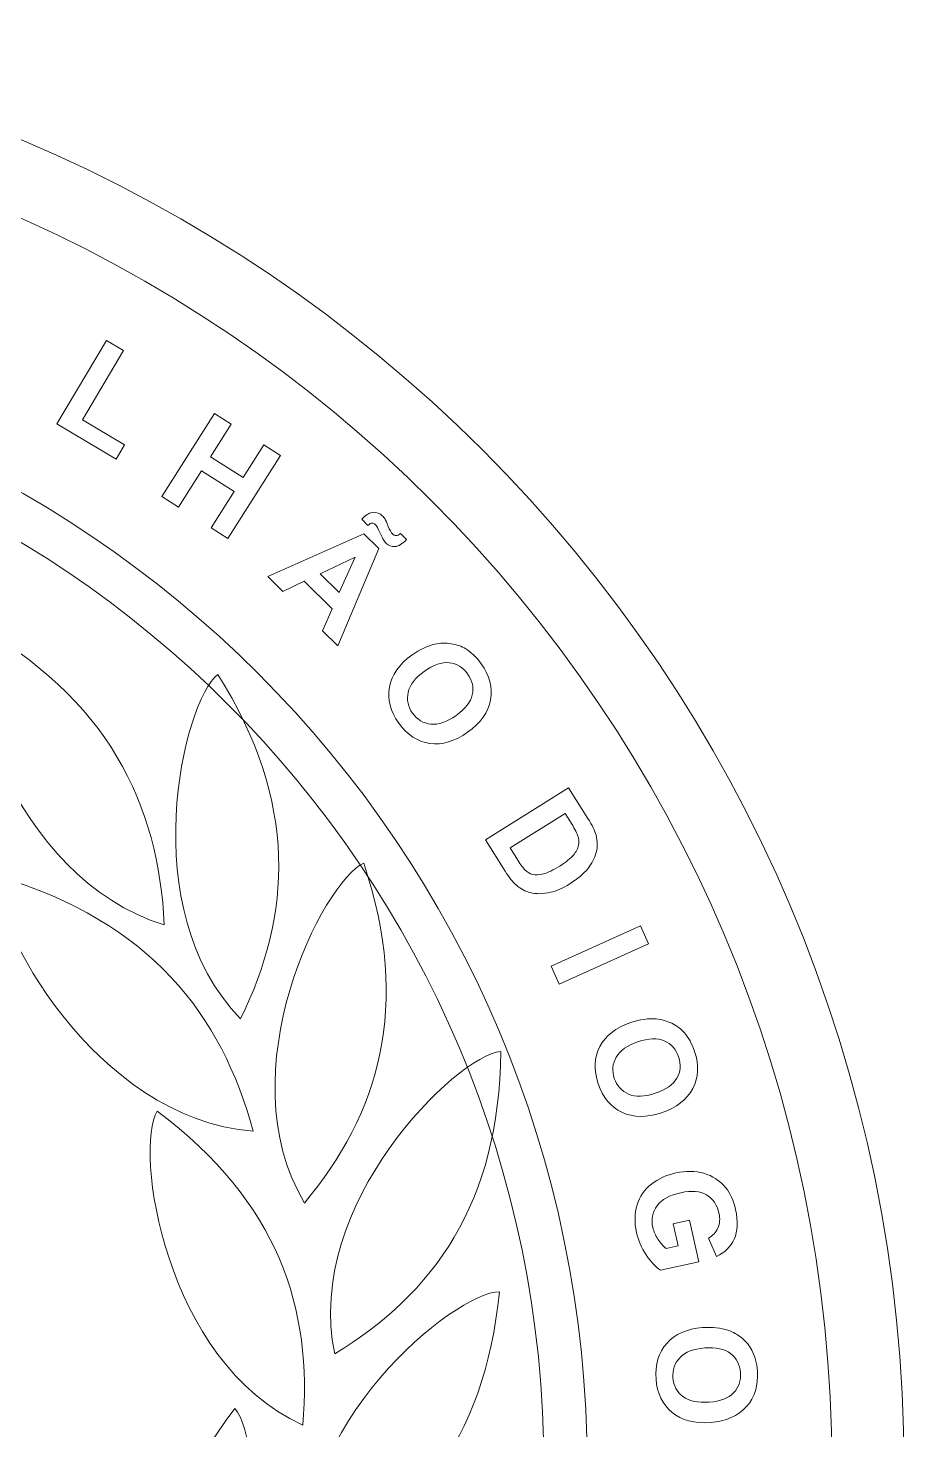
# Model space of a CAD drawing. Header units: millimetres. Extents: x -22.2 to 22.2, y -22.2 to 22.2.
# Drawn here: x 8.72 to 22.25, y 0.58 to 22.25 of the extents above; entities that cross this region are included whole.
import ezdxf

# ---------------------------------------------------------------- set-up
doc = ezdxf.new("R2010")
doc.units = ezdxf.units.MM
doc.header["$MEASUREMENT"] = 0
doc.layers.add('Camada 1', color=7, linetype='Continuous')

msp = doc.modelspace()

# ---------------------------------------------------------------- linework, layer by layer
at = {"layer": 'Camada 1', "lineweight": 9}
for points, knots in [([(0, 22.25), (12.2883, 22.25), (22.25, 12.2883), (22.25, 0), (22.25, 0), (22.25, -12.2883), (12.2883, -22.25), (0, -22.25), (0, -22.25), (-12.2883, -22.25), (-22.25, -12.2883), (-22.25, 0), (-22.25, 0), (-22.25, 12.2883), (-12.2883, 22.25), (0, 22.25)], [0, 0, 0, 0, 0.2, 0.2, 0.2, 0.2, 0.4, 0.4, 0.4, 0.4, 0.6, 0.6, 0.6, 0.6, 1, 1, 1, 1]), ([(0, 22.25), (12.2883, 22.25), (22.25, 12.2883), (22.25, 0), (22.25, 0), (22.25, -12.2883), (12.2883, -22.25), (0, -22.25), (0, -22.25), (-12.2883, -22.25), (-22.25, -12.2883), (-22.25, 0), (-22.25, 0), (-22.25, 12.2883), (-12.2883, 22.25), (0, 22.25)], [0, 0, 0, 0, 0.2, 0.2, 0.2, 0.2, 0.4, 0.4, 0.4, 0.4, 0.6, 0.6, 0.6, 0.6, 1, 1, 1, 1]), ([(0, 21.1375), (11.6739, 21.1375), (21.1375, 11.6739), (21.1375, 0), (21.1375, 0), (21.1375, -11.6739), (11.6739, -21.1375), (0, -21.1375), (0, -21.1375), (-11.6739, -21.1375), (-21.1375, -11.6739), (-21.1375, 0), (-21.1375, 0), (-21.1375, 11.6739), (-11.6739, 21.1375), (0, 21.1375)], [0, 0, 0, 0, 0.2, 0.2, 0.2, 0.2, 0.4, 0.4, 0.4, 0.4, 0.6, 0.6, 0.6, 0.6, 1, 1, 1, 1]), ([(0, 21.1375), (11.6739, 21.1375), (21.1375, 11.6739), (21.1375, 0), (21.1375, 0), (21.1375, -11.6739), (11.6739, -21.1375), (0, -21.1375), (0, -21.1375), (-11.6739, -21.1375), (-21.1375, -11.6739), (-21.1375, 0), (-21.1375, 0), (-21.1375, 11.6739), (-11.6739, 21.1375), (0, 21.1375)], [0, 0, 0, 0, 0.2, 0.2, 0.2, 0.2, 0.4, 0.4, 0.4, 0.4, 0.6, 0.6, 0.6, 0.6, 1, 1, 1, 1]), ([(0, 17.355), (9.5849, 17.355), (17.355, 9.5849), (17.355, 0), (17.355, 0), (17.355, -9.5849), (9.5849, -17.355), (0, -17.355), (0, -17.355), (-9.5849, -17.355), (-17.355, -9.5849), (-17.355, 0), (-17.355, 0), (-17.355, 9.5849), (-9.5849, 17.355), (0, 17.355)], [0, 0, 0, 0, 0.2, 0.2, 0.2, 0.2, 0.4, 0.4, 0.4, 0.4, 0.6, 0.6, 0.6, 0.6, 1, 1, 1, 1]), ([(9.1613, 16.1303), (9.1613, 16.1303), (9.9297, 17.4219), (9.9297, 17.4219), (9.9297, 17.4219), (9.9297, 17.4219), (10.1934, 17.265), (10.1934, 17.265), (10.1934, 17.265), (10.1934, 17.265), (9.556, 16.1934), (9.556, 16.1934), (9.556, 16.1934), (9.556, 16.1934), (10.209, 15.8049), (10.209, 15.8049), (10.209, 15.8049), (10.209, 15.8049), (10.0781, 15.5848), (10.0781, 15.5848), (10.0781, 15.5848), (10.0781, 15.5848), (9.1613, 16.1303), (9.1613, 16.1303)], [0, 0, 0, 0, 0.1428571, 0.1428571, 0.1428571, 0.1428571, 0.2857143, 0.2857143, 0.2857143, 0.2857143, 0.4285714, 0.4285714, 0.4285714, 0.4285714, 0.5714286, 0.5714286, 0.5714286, 0.5714286, 0.7142857, 0.7142857, 0.7142857, 0.7142857, 1, 1, 1, 1]), ([(0, 16.6875), (9.2162, 16.6875), (16.6875, 9.2162), (16.6875, 0), (16.6875, 0), (16.6875, -9.2162), (9.2162, -16.6875), (0, -16.6875), (0, -16.6875), (-9.2162, -16.6875), (-16.6875, -9.2162), (-16.6875, 0), (-16.6875, 0), (-16.6875, 9.2162), (-9.2162, 16.6875), (0, 16.6875)], [0, 0, 0, 0, 0.2, 0.2, 0.2, 0.2, 0.4, 0.4, 0.4, 0.4, 0.6, 0.6, 0.6, 0.6, 1, 1, 1, 1]), ([(10.7836, 15.0094), (10.7836, 15.0094), (11.5963, 16.2887), (11.5963, 16.2887), (11.5963, 16.2887), (11.5963, 16.2887), (11.8553, 16.1241), (11.8553, 16.1241), (11.8553, 16.1241), (11.8553, 16.1241), (11.5352, 15.6202), (11.5352, 15.6202), (11.5352, 15.6202), (11.5352, 15.6202), (12.0391, 15.3002), (12.0391, 15.3002), (12.0391, 15.3002), (12.0391, 15.3002), (12.3592, 15.8041), (12.3592, 15.8041), (12.3592, 15.8041), (12.3592, 15.8041), (12.6183, 15.6395), (12.6183, 15.6395), (12.6183, 15.6395), (12.6183, 15.6395), (11.8057, 14.3602), (11.8057, 14.3602), (11.8057, 14.3602), (11.8057, 14.3602), (11.5465, 14.5248), (11.5465, 14.5248), (11.5465, 14.5248), (11.5465, 14.5248), (11.9017, 15.084), (11.9017, 15.084), (11.9017, 15.084), (11.9017, 15.084), (11.3979, 15.404), (11.3979, 15.404), (11.3979, 15.404), (11.3979, 15.404), (11.0427, 14.8448), (11.0427, 14.8448), (11.0427, 14.8448), (11.0427, 14.8448), (10.7836, 15.0094), (10.7836, 15.0094)], [0, 0, 0, 0, 0.0769231, 0.0769231, 0.0769231, 0.0769231, 0.1538462, 0.1538462, 0.1538462, 0.1538462, 0.2307692, 0.2307692, 0.2307692, 0.2307692, 0.3076923, 0.3076923, 0.3076923, 0.3076923, 0.3846154, 0.3846154, 0.3846154, 0.3846154, 0.4615385, 0.4615385, 0.4615385, 0.4615385, 0.5384615, 0.5384615, 0.5384615, 0.5384615, 0.6153846, 0.6153846, 0.6153846, 0.6153846, 0.6923077, 0.6923077, 0.6923077, 0.6923077, 0.7692308, 0.7692308, 0.7692308, 0.7692308, 0.8461538, 0.8461538, 0.8461538, 0.8461538, 1, 1, 1, 1]), ([(13.9671, 14.5613), (13.9671, 14.5613), (13.8723, 14.6552), (13.8723, 14.6552), (13.8723, 14.6552), (13.883, 14.667), (13.8915, 14.6759), (13.8977, 14.6822), (13.8977, 14.6822), (13.9486, 14.7336), (14.0003, 14.7608), (14.0527, 14.7635), (14.0527, 14.7635), (14.1051, 14.7668), (14.151, 14.7486), (14.1902, 14.7098), (14.1902, 14.7098), (14.2075, 14.6927), (14.2215, 14.6753), (14.2325, 14.6569), (14.2325, 14.6569), (14.2436, 14.6385), (14.26, 14.6014), (14.2818, 14.5457), (14.2818, 14.5457), (14.3037, 14.4896), (14.3254, 14.4508), (14.3477, 14.4288), (14.3477, 14.4288), (14.3633, 14.4133), (14.3813, 14.4055), (14.4014, 14.4048), (14.4014, 14.4048), (14.4221, 14.4042), (14.4451, 14.4142), (14.4711, 14.4346), (14.4711, 14.4346), (14.4711, 14.4346), (14.5659, 14.3407), (14.5659, 14.3407), (14.5659, 14.3407), (14.4992, 14.2743), (14.4397, 14.2389), (14.3871, 14.2339), (14.3871, 14.2339), (14.3343, 14.2291), (14.2889, 14.2456), (14.2508, 14.2833), (14.2508, 14.2833), (14.2341, 14.2999), (14.2195, 14.3179), (14.207, 14.3373), (14.207, 14.3373), (14.1987, 14.3514), (14.181, 14.3897), (14.1537, 14.452), (14.1537, 14.452), (14.1262, 14.5145), (14.1024, 14.5555), (14.0817, 14.5759), (14.0817, 14.5759), (14.066, 14.5915), (14.0492, 14.5986), (14.0308, 14.5976), (14.0308, 14.5976), (14.0123, 14.597), (13.9912, 14.5846), (13.9671, 14.5613)], [0, 0, 0, 0, 0.0555556, 0.0555556, 0.0555556, 0.0555556, 0.1111111, 0.1111111, 0.1111111, 0.1111111, 0.1666667, 0.1666667, 0.1666667, 0.1666667, 0.2222222, 0.2222222, 0.2222222, 0.2222222, 0.2777778, 0.2777778, 0.2777778, 0.2777778, 0.3333333, 0.3333333, 0.3333333, 0.3333333, 0.3888889, 0.3888889, 0.3888889, 0.3888889, 0.4444444, 0.4444444, 0.4444444, 0.4444444, 0.5, 0.5, 0.5, 0.5, 0.5555556, 0.5555556, 0.5555556, 0.5555556, 0.6111111, 0.6111111, 0.6111111, 0.6111111, 0.6666667, 0.6666667, 0.6666667, 0.6666667, 0.7222222, 0.7222222, 0.7222222, 0.7222222, 0.7777778, 0.7777778, 0.7777778, 0.7777778, 0.8333333, 0.8333333, 0.8333333, 0.8333333, 0.8888889, 0.8888889, 0.8888889, 0.8888889, 1, 1, 1, 1]), ([(13.5004, 12.7001), (13.5004, 12.7001), (13.2654, 12.9327), (13.2654, 12.9327), (13.2654, 12.9327), (13.2654, 12.9327), (13.4152, 13.2699), (13.4152, 13.2699), (13.4152, 13.2699), (13.4152, 13.2699), (12.9833, 13.6976), (12.9833, 13.6976), (12.9833, 13.6976), (12.9833, 13.6976), (12.6511, 13.541), (12.6511, 13.541), (12.6511, 13.541), (12.6511, 13.541), (12.4204, 13.7694), (12.4204, 13.7694), (12.4204, 13.7694), (12.4204, 13.7694), (13.9049, 14.4324), (13.9049, 14.4324), (13.9049, 14.4324), (13.9049, 14.4324), (14.1353, 14.2042), (14.1353, 14.2042), (14.1353, 14.2042), (14.1353, 14.2042), (13.5004, 12.7001), (13.5004, 12.7001)], [0, 0, 0, 0, 0.1111111, 0.1111111, 0.1111111, 0.1111111, 0.2222222, 0.2222222, 0.2222222, 0.2222222, 0.3333333, 0.3333333, 0.3333333, 0.3333333, 0.4444444, 0.4444444, 0.4444444, 0.4444444, 0.5555556, 0.5555556, 0.5555556, 0.5555556, 0.6666667, 0.6666667, 0.6666667, 0.6666667, 0.7777778, 0.7777778, 0.7777778, 0.7777778, 1, 1, 1, 1]), ([(13.5247, 13.5218), (13.5247, 13.5218), (13.7698, 14.0687), (13.7698, 14.0687), (13.7698, 14.0687), (13.7698, 14.0687), (13.2296, 13.8141), (13.2296, 13.8141), (13.2296, 13.8141), (13.2296, 13.8141), (13.5247, 13.5218), (13.5247, 13.5218)], [0, 0, 0, 0, 0.25, 0.25, 0.25, 0.25, 0.5, 0.5, 0.5, 0.5, 1, 1, 1, 1]), ([(7.8216, 13.0745), (9.9617, 11.8865), (10.732, 10.2482), (10.822, 8.3861), (10.822, 8.3861), (8.4615, 9.0956), (7.5355, 12.4327), (7.8216, 13.0745)], [0, 0, 0, 0, 0.3333333, 0.3333333, 0.3333333, 0.3333333, 1, 1, 1, 1]), ([(14.6461, 12.5551), (14.7717, 12.6451), (14.8908, 12.7017), (15.0032, 12.7254), (15.0032, 12.7254), (15.0859, 12.7425), (15.1699, 12.7446), (15.2546, 12.7318), (15.2546, 12.7318), (15.3392, 12.7191), (15.4142, 12.6925), (15.4799, 12.6524), (15.4799, 12.6524), (15.5674, 12.5987), (15.6472, 12.5218), (15.7191, 12.4214), (15.7191, 12.4214), (15.8493, 12.2396), (15.8967, 12.054), (15.8622, 11.864), (15.8622, 11.864), (15.8273, 11.674), (15.7095, 11.5072), (15.5084, 11.3632), (15.5084, 11.3632), (15.3091, 11.2205), (15.1142, 11.163), (14.9244, 11.1906), (14.9244, 11.1906), (14.7342, 11.2179), (14.5743, 11.3225), (14.4447, 11.5035), (14.4447, 11.5035), (14.3134, 11.6867), (14.2648, 11.8728), (14.2995, 12.0612), (14.2995, 12.0612), (14.3339, 12.2495), (14.4494, 12.4142), (14.6461, 12.5551)], [0, 0, 0, 0, 0.0909091, 0.0909091, 0.0909091, 0.0909091, 0.1818182, 0.1818182, 0.1818182, 0.1818182, 0.2727273, 0.2727273, 0.2727273, 0.2727273, 0.3636364, 0.3636364, 0.3636364, 0.3636364, 0.4545455, 0.4545455, 0.4545455, 0.4545455, 0.5454545, 0.5454545, 0.5454545, 0.5454545, 0.6363636, 0.6363636, 0.6363636, 0.6363636, 0.7272727, 0.7272727, 0.7272727, 0.7272727, 0.8181818, 0.8181818, 0.8181818, 0.8181818, 1, 1, 1, 1]), ([(14.838, 12.3046), (14.6984, 12.2046), (14.6158, 12.0964), (14.5897, 11.9802), (14.5897, 11.9802), (14.5639, 11.864), (14.5866, 11.7561), (14.6577, 11.6569), (14.6577, 11.6569), (14.7289, 11.5574), (14.8231, 11.5016), (14.9403, 11.4887), (14.9403, 11.4887), (15.0576, 11.4764), (15.1876, 11.5214), (15.3308, 11.624), (15.3308, 11.624), (15.4722, 11.7252), (15.5555, 11.8318), (15.5804, 11.9437), (15.5804, 11.9437), (15.6057, 12.0555), (15.5815, 12.1628), (15.5077, 12.2657), (15.5077, 12.2657), (15.4342, 12.3684), (15.3395, 12.426), (15.2243, 12.4385), (15.2243, 12.4385), (15.1088, 12.4508), (14.9801, 12.4063), (14.838, 12.3046)], [0, 0, 0, 0, 0.1111111, 0.1111111, 0.1111111, 0.1111111, 0.2222222, 0.2222222, 0.2222222, 0.2222222, 0.3333333, 0.3333333, 0.3333333, 0.3333333, 0.4444444, 0.4444444, 0.4444444, 0.4444444, 0.5555556, 0.5555556, 0.5555556, 0.5555556, 0.6666667, 0.6666667, 0.6666667, 0.6666667, 0.7777778, 0.7777778, 0.7777778, 0.7777778, 1, 1, 1, 1]), ([(11.6506, 12.2537), (12.8972, 10.2672), (12.786, 8.5362), (12.0006, 6.932), (12.0006, 6.932), (10.3478, 8.6189), (11.1138, 11.8474), (11.6506, 12.2537)], [0, 0, 0, 0, 0.3333333, 0.3333333, 0.3333333, 0.3333333, 1, 1, 1, 1]), ([(17.0695, 10.5046), (17.0695, 10.5046), (17.3651, 10.0312), (17.3651, 10.0312), (17.3651, 10.0312), (17.4319, 9.9244), (17.4746, 9.8379), (17.4931, 9.7717), (17.4931, 9.7717), (17.5178, 9.6828), (17.5188, 9.5935), (17.4953, 9.5044), (17.4953, 9.5044), (17.4725, 9.4152), (17.4285, 9.3311), (17.3637, 9.2517), (17.3637, 9.2517), (17.2991, 9.1726), (17.2065, 9.0952), (17.0862, 9.0201), (17.0862, 9.0201), (16.9803, 8.9539), (16.8812, 8.9102), (16.7881, 8.8887), (16.7881, 8.8887), (16.6744, 8.8622), (16.5701, 8.8607), (16.4752, 8.8842), (16.4752, 8.8842), (16.4031, 8.9016), (16.3311, 8.941), (16.2589, 9.002), (16.2589, 9.002), (16.205, 9.0477), (16.1484, 9.1184), (16.0885, 9.2142), (16.0885, 9.2142), (16.0885, 9.2142), (15.7841, 9.7016), (15.7841, 9.7016), (15.7841, 9.7016), (15.7841, 9.7016), (17.0695, 10.5046), (17.0695, 10.5046)], [0, 0, 0, 0, 0.0833333, 0.0833333, 0.0833333, 0.0833333, 0.1666667, 0.1666667, 0.1666667, 0.1666667, 0.25, 0.25, 0.25, 0.25, 0.3333333, 0.3333333, 0.3333333, 0.3333333, 0.4166667, 0.4166667, 0.4166667, 0.4166667, 0.5, 0.5, 0.5, 0.5, 0.5833333, 0.5833333, 0.5833333, 0.5833333, 0.6666667, 0.6666667, 0.6666667, 0.6666667, 0.75, 0.75, 0.75, 0.75, 0.8333333, 0.8333333, 0.8333333, 0.8333333, 1, 1, 1, 1]), ([(17.0148, 10.1085), (17.0148, 10.1085), (16.1639, 9.577), (16.1639, 9.577), (16.1639, 9.577), (16.1639, 9.577), (16.2844, 9.3839), (16.2844, 9.3839), (16.2844, 9.3839), (16.3295, 9.3118), (16.3663, 9.2624), (16.3943, 9.2355), (16.3943, 9.2355), (16.4311, 9.1998), (16.4707, 9.1763), (16.5131, 9.1644), (16.5131, 9.1644), (16.5556, 9.1523), (16.6109, 9.1558), (16.6792, 9.1742), (16.6792, 9.1742), (16.7476, 9.1925), (16.8318, 9.233), (16.9311, 9.295), (16.9311, 9.295), (17.0304, 9.3571), (17.1011, 9.4132), (17.1433, 9.4642), (17.1433, 9.4642), (17.1856, 9.5148), (17.2116, 9.5651), (17.2219, 9.6152), (17.2219, 9.6152), (17.2319, 9.6651), (17.2274, 9.7176), (17.2076, 9.7727), (17.2076, 9.7727), (17.1932, 9.8136), (17.1531, 9.8871), (17.0873, 9.9924), (17.0873, 9.9924), (17.0873, 9.9924), (17.0148, 10.1085), (17.0148, 10.1085)], [0, 0, 0, 0, 0.0833333, 0.0833333, 0.0833333, 0.0833333, 0.1666667, 0.1666667, 0.1666667, 0.1666667, 0.25, 0.25, 0.25, 0.25, 0.3333333, 0.3333333, 0.3333333, 0.3333333, 0.4166667, 0.4166667, 0.4166667, 0.4166667, 0.5, 0.5, 0.5, 0.5, 0.5833333, 0.5833333, 0.5833333, 0.5833333, 0.6666667, 0.6666667, 0.6666667, 0.6666667, 0.75, 0.75, 0.75, 0.75, 0.8333333, 0.8333333, 0.8333333, 0.8333333, 1, 1, 1, 1]), ([(13.9029, 9.3395), (14.6459, 7.115), (14.1296, 5.4591), (12.9881, 4.0853), (12.9881, 4.0853), (11.7797, 6.1144), (13.2854, 9.0712), (13.9029, 9.3395)], [0, 0, 0, 0, 0.3333333, 0.3333333, 0.3333333, 0.3333333, 1, 1, 1, 1]), ([(8.2614, 9.1346), (10.606, 8.4314), (11.7085, 6.9956), (12.1945, 5.1957), (12.1945, 5.1957), (9.7368, 5.3844), (8.1191, 8.4465), (8.2614, 9.1346)], [0, 0, 0, 0, 0.3333333, 0.3333333, 0.3333333, 0.3333333, 1, 1, 1, 1]), ([(16.7971, 7.7465), (16.7971, 7.7465), (18.1771, 8.3731), (18.1771, 8.3731), (18.1771, 8.3731), (18.1771, 8.3731), (18.304, 8.0936), (18.304, 8.0936), (18.304, 8.0936), (18.304, 8.0936), (16.924, 7.4669), (16.924, 7.4669), (16.924, 7.4669), (16.924, 7.4669), (16.7971, 7.7465), (16.7971, 7.7465)], [0, 0, 0, 0, 0.2, 0.2, 0.2, 0.2, 0.4, 0.4, 0.4, 0.4, 0.6, 0.6, 0.6, 0.6, 1, 1, 1, 1]), ([(18.0285, 6.8737), (18.1751, 6.9227), (18.3056, 6.9417), (18.42, 6.9312), (18.42, 6.9312), (18.504, 6.9233), (18.585, 6.9004), (18.6621, 6.8634), (18.6621, 6.8634), (18.7392, 6.8262), (18.8031, 6.7788), (18.854, 6.7211), (18.854, 6.7211), (18.9218, 6.644), (18.9754, 6.547), (19.0146, 6.4299), (19.0146, 6.4299), (19.0855, 6.2178), (19.0761, 6.0265), (18.9872, 5.855), (18.9872, 5.855), (18.8979, 5.6838), (18.7361, 5.5591), (18.5016, 5.4807), (18.5016, 5.4807), (18.269, 5.403), (18.0659, 5.4054), (17.8926, 5.4877), (17.8926, 5.4877), (17.7189, 5.5699), (17.5969, 5.7169), (17.5263, 5.928), (17.5263, 5.928), (17.4549, 6.1418), (17.4632, 6.3339), (17.5518, 6.5038), (17.5518, 6.5038), (17.6402, 6.6736), (17.799, 6.797), (18.0285, 6.8737)], [0, 0, 0, 0, 0.0909091, 0.0909091, 0.0909091, 0.0909091, 0.1818182, 0.1818182, 0.1818182, 0.1818182, 0.2727273, 0.2727273, 0.2727273, 0.2727273, 0.3636364, 0.3636364, 0.3636364, 0.3636364, 0.4545455, 0.4545455, 0.4545455, 0.4545455, 0.5454545, 0.5454545, 0.5454545, 0.5454545, 0.6363636, 0.6363636, 0.6363636, 0.6363636, 0.7272727, 0.7272727, 0.7272727, 0.7272727, 0.8181818, 0.8181818, 0.8181818, 0.8181818, 1, 1, 1, 1]), ([(18.1382, 6.5778), (17.9753, 6.5233), (17.8645, 6.4442), (17.8053, 6.3409), (17.8053, 6.3409), (17.7465, 6.2375), (17.7363, 6.1277), (17.775, 6.0119), (17.775, 6.0119), (17.8138, 5.8958), (17.8874, 5.8147), (17.9956, 5.7679), (17.9956, 5.7679), (18.1041, 5.7216), (18.2416, 5.7264), (18.4086, 5.7822), (18.4086, 5.7822), (18.5736, 5.8373), (18.6846, 5.9146), (18.7413, 6.0142), (18.7413, 6.0142), (18.7985, 6.1136), (18.8069, 6.2233), (18.7667, 6.3433), (18.7667, 6.3433), (18.7267, 6.4631), (18.6532, 6.5461), (18.5468, 6.5919), (18.5468, 6.5919), (18.44, 6.6377), (18.3039, 6.6332), (18.1382, 6.5778)], [0, 0, 0, 0, 0.1111111, 0.1111111, 0.1111111, 0.1111111, 0.2222222, 0.2222222, 0.2222222, 0.2222222, 0.3333333, 0.3333333, 0.3333333, 0.3333333, 0.4444444, 0.4444444, 0.4444444, 0.4444444, 0.5555556, 0.5555556, 0.5555556, 0.5555556, 0.6666667, 0.6666667, 0.6666667, 0.6666667, 0.7777778, 0.7777778, 0.7777778, 0.7777778, 1, 1, 1, 1]), ([(16.0192, 6.4277), (16.003, 4.0825), (14.9791, 2.6824), (13.4547, 1.7516), (13.4547, 1.7516), (12.9673, 4.0624), (15.3481, 6.3735), (16.0192, 6.4277)], [0, 0, 0, 0, 0.3333333, 0.3333333, 0.3333333, 0.3333333, 1, 1, 1, 1]), ([(10.7114, 5.5043), (12.5948, 4.0966), (13.1159, 2.4375), (12.9607, 0.6535), (12.9607, 0.6535), (10.8057, 1.6343), (10.3561, 4.9304), (10.7114, 5.5043)], [0, 0, 0, 0, 0.3333333, 0.3333333, 0.3333333, 0.3333333, 1, 1, 1, 1]), ([(18.6864, 3.766), (18.6864, 3.766), (18.9365, 3.8212), (18.9365, 3.8212), (18.9365, 3.8212), (18.9365, 3.8212), (19.0784, 3.1784), (19.0784, 3.1784), (19.0784, 3.1784), (19.0784, 3.1784), (18.4879, 3.048), (18.4879, 3.048), (18.4879, 3.048), (18.4132, 3.097), (18.3398, 3.1758), (18.267, 3.2844), (18.267, 3.2844), (18.1947, 3.3926), (18.1451, 3.5079), (18.1182, 3.6297), (18.1182, 3.6297), (18.0841, 3.7844), (18.0866, 3.9263), (18.1264, 4.0557), (18.1264, 4.0557), (18.1662, 4.1848), (18.2404, 4.2918), (18.3485, 4.3764), (18.3485, 4.3764), (18.4567, 4.4611), (18.5823, 4.5191), (18.7246, 4.5505), (18.7246, 4.5505), (18.8788, 4.5846), (19.0231, 4.5824), (19.1575, 4.5446), (19.1575, 4.5446), (19.2917, 4.5062), (19.4049, 4.4323), (19.4965, 4.322), (19.4965, 4.322), (19.5667, 4.2379), (19.6172, 4.1254), (19.6484, 3.9842), (19.6484, 3.9842), (19.6889, 3.8006), (19.682, 3.6484), (19.6276, 3.528), (19.6276, 3.528), (19.5729, 3.4079), (19.4812, 3.3179), (19.3513, 3.2582), (19.3513, 3.2582), (19.3513, 3.2582), (19.2297, 3.5435), (19.2297, 3.5435), (19.2297, 3.5435), (19.2978, 3.5802), (19.3467, 3.6322), (19.3763, 3.6991), (19.3763, 3.6991), (19.4058, 3.7655), (19.411, 3.8418), (19.392, 3.9279), (19.392, 3.9279), (19.3632, 4.0582), (19.299, 4.1528), (19.199, 4.2112), (19.199, 4.2112), (19.099, 4.2697), (18.9675, 4.2811), (18.8046, 4.2452), (18.8046, 4.2452), (18.6285, 4.2063), (18.5052, 4.1382), (18.4346, 4.041), (18.4346, 4.041), (18.364, 3.9434), (18.3424, 3.8317), (18.3703, 3.7053), (18.3703, 3.7053), (18.3841, 3.643), (18.4103, 3.583), (18.4486, 3.5257), (18.4486, 3.5257), (18.4869, 3.468), (18.5288, 3.4209), (18.5739, 3.3836), (18.5739, 3.3836), (18.5739, 3.3836), (18.7617, 3.425), (18.7617, 3.425), (18.7617, 3.425), (18.7617, 3.425), (18.6864, 3.766), (18.6864, 3.766)], [0, 0, 0, 0, 0.04, 0.04, 0.04, 0.04, 0.08, 0.08, 0.08, 0.08, 0.12, 0.12, 0.12, 0.12, 0.16, 0.16, 0.16, 0.16, 0.2, 0.2, 0.2, 0.2, 0.24, 0.24, 0.24, 0.24, 0.28, 0.28, 0.28, 0.28, 0.32, 0.32, 0.32, 0.32, 0.36, 0.36, 0.36, 0.36, 0.4, 0.4, 0.4, 0.4, 0.44, 0.44, 0.44, 0.44, 0.48, 0.48, 0.48, 0.48, 0.52, 0.52, 0.52, 0.52, 0.56, 0.56, 0.56, 0.56, 0.6, 0.6, 0.6, 0.6, 0.64, 0.64, 0.64, 0.64, 0.68, 0.68, 0.68, 0.68, 0.72, 0.72, 0.72, 0.72, 0.76, 0.76, 0.76, 0.76, 0.8, 0.8, 0.8, 0.8, 0.84, 0.84, 0.84, 0.84, 0.88, 0.88, 0.88, 0.88, 0.92, 0.92, 0.92, 0.92, 1, 1, 1, 1]), ([(15.9995, 2.7135), (15.7727, 0.3792), (14.6272, -0.9232), (13.0253, -1.7134), (13.0253, -1.7134), (12.7474, 0.6319), (15.3262, 2.7198), (15.9995, 2.7135)], [0, 0, 0, 0, 0.3333333, 0.3333333, 0.3333333, 0.3333333, 1, 1, 1, 1]), ([(19.1367, 2.1585), (19.2907, 2.1703), (19.4219, 2.157), (19.5303, 2.119), (19.5303, 2.119), (19.6099, 2.0909), (19.6829, 2.049), (19.7486, 1.9943), (19.7486, 1.9943), (19.8144, 1.9395), (19.8648, 1.8779), (19.9001, 1.8096), (19.9001, 1.8096), (19.9472, 1.7183), (19.9756, 1.6111), (19.985, 1.488), (19.985, 1.488), (20.0021, 1.2651), (19.9465, 1.0818), (19.8185, 0.9371), (19.8185, 0.9371), (19.6902, 0.7928), (19.503, 0.7112), (19.2564, 0.6923), (19.2564, 0.6923), (19.0119, 0.6735), (18.8155, 0.7253), (18.6674, 0.8473), (18.6674, 0.8473), (18.5189, 0.9693), (18.4364, 1.1416), (18.4194, 1.3635), (18.4194, 1.3635), (18.4021, 1.5883), (18.4569, 1.7726), (18.5842, 1.9158), (18.5842, 1.9158), (18.7112, 2.0589), (18.8954, 2.14), (19.1367, 2.1585)], [0, 0, 0, 0, 0.0909091, 0.0909091, 0.0909091, 0.0909091, 0.1818182, 0.1818182, 0.1818182, 0.1818182, 0.2727273, 0.2727273, 0.2727273, 0.2727273, 0.3636364, 0.3636364, 0.3636364, 0.3636364, 0.4545455, 0.4545455, 0.4545455, 0.4545455, 0.5454545, 0.5454545, 0.5454545, 0.5454545, 0.6363636, 0.6363636, 0.6363636, 0.6363636, 0.7272727, 0.7272727, 0.7272727, 0.7272727, 0.8181818, 0.8181818, 0.8181818, 0.8181818, 1, 1, 1, 1]), ([(19.171, 1.8448), (18.9997, 1.8317), (18.873, 1.7819), (18.7905, 1.696), (18.7905, 1.696), (18.7082, 1.6101), (18.6717, 1.5061), (18.681, 1.3843), (18.681, 1.3843), (18.6904, 1.2623), (18.742, 1.1658), (18.8356, 1.094), (18.8356, 1.094), (18.9296, 1.0227), (19.0641, 0.9938), (19.2396, 1.0073), (19.2396, 1.0073), (19.413, 1.0206), (19.5395, 1.0686), (19.6188, 1.1514), (19.6188, 1.1514), (19.6984, 1.2339), (19.7333, 1.3382), (19.7236, 1.4644), (19.7236, 1.4644), (19.7139, 1.5903), (19.6628, 1.6887), (19.5707, 1.7591), (19.5707, 1.7591), (19.4783, 1.8295), (19.3452, 1.8582), (19.171, 1.8448)], [0, 0, 0, 0, 0.1111111, 0.1111111, 0.1111111, 0.1111111, 0.2222222, 0.2222222, 0.2222222, 0.2222222, 0.3333333, 0.3333333, 0.3333333, 0.3333333, 0.4444444, 0.4444444, 0.4444444, 0.4444444, 0.5555556, 0.5555556, 0.5555556, 0.5555556, 0.6666667, 0.6666667, 0.6666667, 0.6666667, 0.7777778, 0.7777778, 0.7777778, 0.7777778, 1, 1, 1, 1]), ([(11.9103, 0.9097), (10.4471, -1.0038), (10.3607, -3.07), (10.888, -4.8905), (10.888, -4.8905), (12.5427, -3.2797), (12.366, 0.3967), (11.9103, 0.9097)], [0, 0, 0, 0, 0.3333333, 0.3333333, 0.3333333, 0.3333333, 1, 1, 1, 1])]:
    msp.add_open_spline(points, degree=3, knots=knots, dxfattribs=at)

doc.saveas('drawing.dxf')
